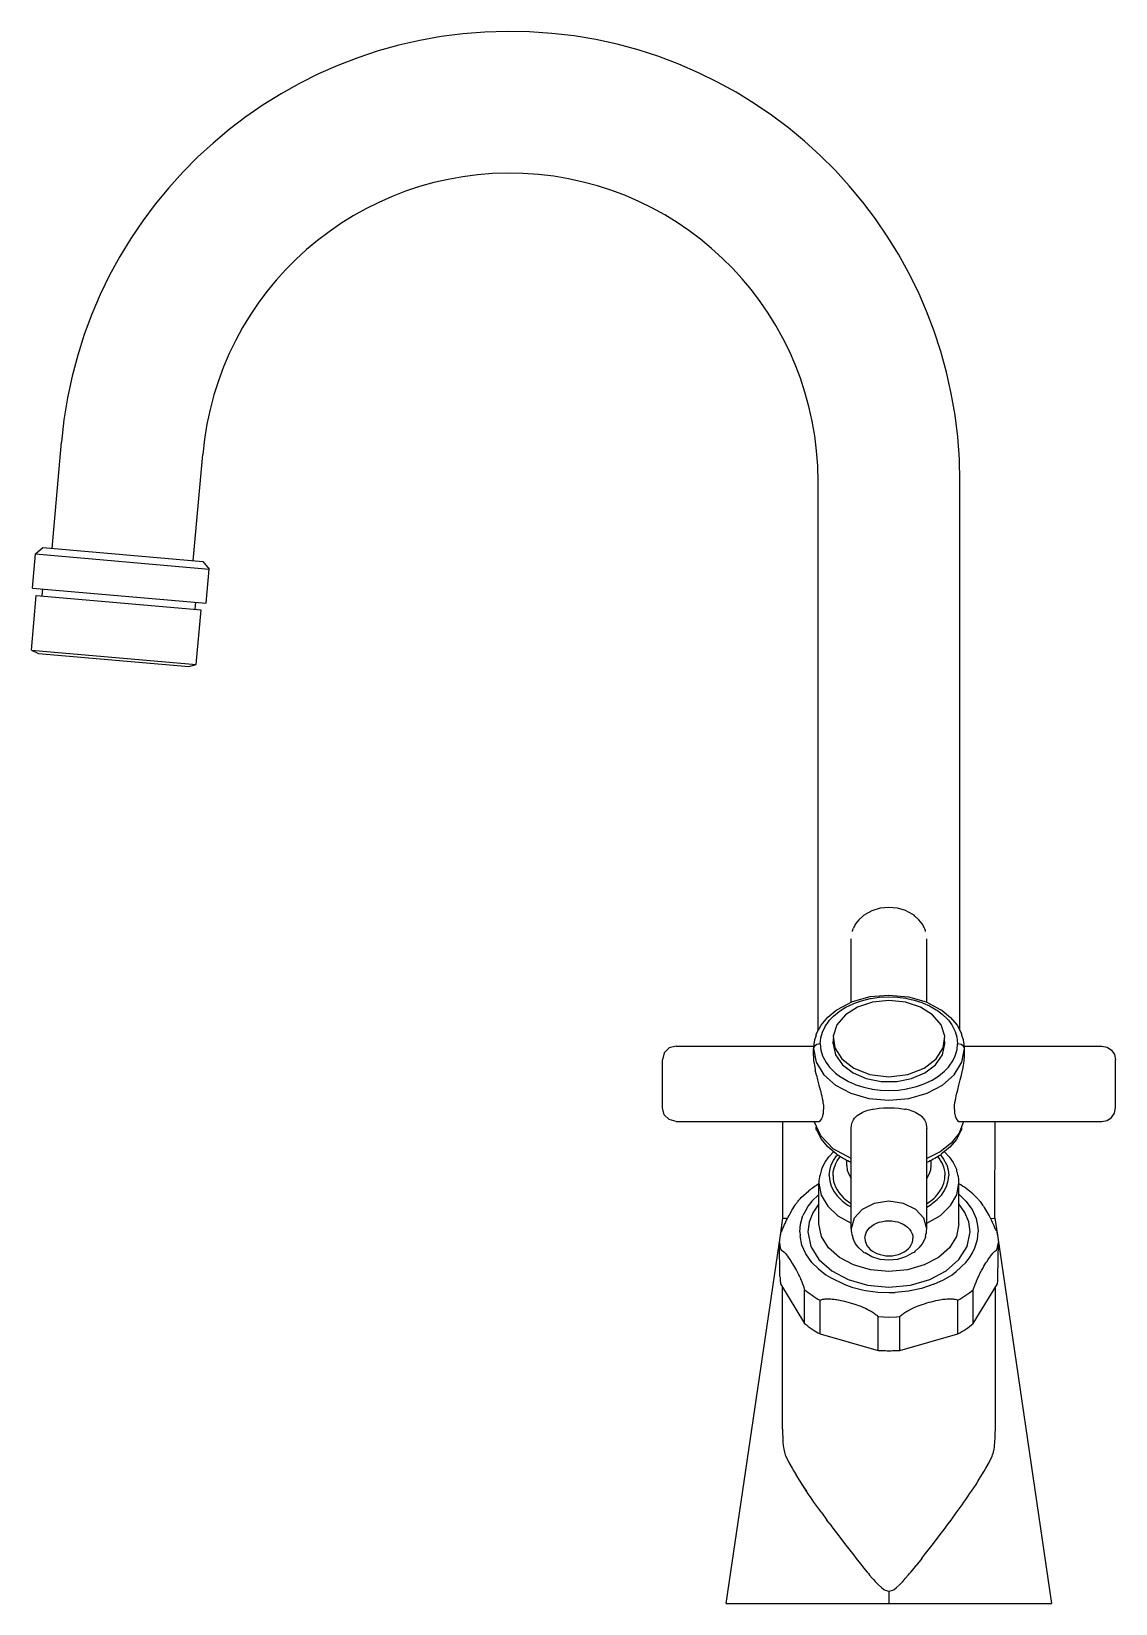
# Model space of a CAD drawing. Extents: x 128.124 to 128.28, y -0.04 to 0.187.
import ezdxf

# ---------------------------------------------------------------- set-up
doc = ezdxf.new("R2010")
doc.units = 0
doc.header["$LTSCALE"] = 0.055552
doc.header["$MEASUREMENT"] = 0
doc.linetypes.add('CONTINU', pattern=[0])
doc.layers.get('0').update_dxf_attribs({"linetype": 'CONTINUOUS'})

msp = doc.modelspace()

# ---------------------------------------------------------------- linework, layer by layer
at = {"linetype": 'CONTINU'}
for points in [[(128.25783, 0.1224, 0.957547), (128.12802, 0.1281)], [(128.23734, 0.12243, 0.957295), (128.14843, 0.12631)], [(128.24383, 0.05958, -0.203821), (128.24414, 0.0598)], [(128.25133, 0.05958, 0.203841), (128.25103, 0.0598)], [(128.24231, 0.05735, -0.148556), (128.24246, 0.05784)], [(128.25285, 0.05735, 0.148543), (128.25271, 0.05784)], [(128.23992, 0.04593, -0.186391), (128.24007, 0.04606)], [(128.25525, 0.04593, 0.186293), (128.25509, 0.04606)], [(128.23704, 0.04235, -0.137983), (128.23712, 0.04262)], [(128.25812, 0.04235, 0.137981), (128.25805, 0.04262)], [(128.23719, 0.02854, -0.139219), (128.23704, 0.02907)], [(128.25798, 0.02854, 0.139204), (128.25812, 0.02907)], [(128.24028, 0.02499, -0.190077), (128.23997, 0.02525)], [(128.25489, 0.02499, 0.190053), (128.25519, 0.02525)], [(128.23781, 0.02279), (128.23762, 0.0222, 0.063098), (128.23746, 0.02101)], [(128.23792, 0.02319, 0.139217), (128.23781, 0.02279)], [(128.24213, 0.02399, -0.048704), (128.24028, 0.02499)], [(128.25489, 0.02499, -0.049914), (128.25304, 0.02399)], [(128.25725, 0.02319, -0.139221), (128.25736, 0.02279)], [(128.2577, 0.02101), (128.25766, 0.02161, 0.061494), (128.25736, 0.02279)], [(128.23749, 0.0209, 0.031672), (128.236, 0.01988)], [(128.25971, 0.01943, 0.046677), (128.25768, 0.0209)], [(128.24213, 0.01437, 0.088714), (128.24231, 0.01334)], [(128.25285, 0.01334, 0.087895), (128.25304, 0.01438)], [(128.24231, 0.01334, 0.148551), (128.24246, 0.01285)], [(128.25285, 0.01334, -0.14855), (128.25271, 0.01285)], [(128.24383, 0.01111, 0.203827), (128.24414, 0.0109)], [(128.25133, 0.01111, -0.203855), (128.25103, 0.0109)], [(128.23539, 0.00559, 0.047199), (128.23762, 0.00407)], [(128.24109, 0.00638, 0.048815), (128.24417, 0.00549)], [(128.25755, 0.00407, 0.046085), (128.25977, 0.00559)], [(128.23539, 0.00071, 0.047219), (128.23762, -0.0008)], [(128.25755, -0.0008, 0.046105), (128.25977, 0.00071)], [(128.23786, -0.02667, -0.008977), (128.23566, -0.02353)], [(128.25731, -0.02667, 0.008977), (128.2595, -0.02353)]]:
    msp.add_lwpolyline(points, format="xyb", dxfattribs=at)
for points in [[(128.12669, 0.11273), (128.12802, 0.1281)], [(128.14707, 0.11095), (128.14843, 0.12631)], [(128.23734, 0.04304), (128.23734, 0.12243)], [(128.25783, 0.04304), (128.25783, 0.1224)], [(128.12382, 0.10701), (128.12426, 0.11195)], [(128.12426, 0.11195), (128.12533, 0.11285)], [(128.12426, 0.11195), (128.14936, 0.10975)], [(128.12533, 0.11285), (128.14845, 0.11083)], [(128.14845, 0.11083), (128.14936, 0.10975)], [(128.14892, 0.10481), (128.14936, 0.10975)], [(128.12382, 0.10701), (128.14892, 0.10481)], [(128.12522, 0.10588), (128.12531, 0.10688)], [(128.12369, 0.09805), (128.12438, 0.10595)], [(128.12438, 0.10595), (128.14819, 0.10387)], [(128.14735, 0.10394), (128.14744, 0.10494)], [(128.1475, 0.09597), (128.14819, 0.10387)], [(128.12369, 0.09805), (128.1475, 0.09597)], [(128.12369, 0.09805), (128.12469, 0.09756)], [(128.12469, 0.09756), (128.14643, 0.09566)], [(128.14643, 0.09566), (128.1475, 0.09597)], [(128.24383, 0.05958), (128.24323, 0.05905), (128.24277, 0.05847), (128.24246, 0.05784)], [(128.24758, 0.06084), (128.24629, 0.06072), (128.24513, 0.06036), (128.24414, 0.0598)], [(128.25103, 0.0598), (128.24999, 0.06038), (128.24882, 0.06073), (128.24758, 0.06084)], [(128.25271, 0.05784), (128.25238, 0.05849), (128.25192, 0.05907), (128.25133, 0.05958)], [(128.24213, 0.04713), (128.24213, 0.05632)], [(128.25304, 0.04714), (128.25304, 0.05632)], [(128.24007, 0.04606), (128.24233, 0.04723), (128.24488, 0.04795), (128.24758, 0.04818)], [(128.24502, 0.04769), (128.24619, 0.04785)], [(128.24619, 0.04785), (128.24758, 0.04792)], [(128.24758, 0.04818), (128.25039, 0.04792), (128.25294, 0.04719), (128.25509, 0.04606)], [(128.24758, 0.04792), (128.24881, 0.04787)], [(128.24881, 0.04787), (128.25003, 0.04771)], [(128.23712, 0.04262), (128.23778, 0.04385), (128.23873, 0.04496), (128.23992, 0.04593)], [(128.23957, 0.04514), (128.24039, 0.04581)], [(128.24039, 0.04581), (128.24057, 0.04594)], [(128.24057, 0.04594), (128.24134, 0.04641)], [(128.24134, 0.04641), (128.24241, 0.04692)], [(128.24241, 0.04692), (128.24262, 0.04701)], [(128.24262, 0.04701), (128.24359, 0.04734)], [(128.24359, 0.04734), (128.24486, 0.04766)], [(128.24486, 0.04766), (128.24502, 0.04769)], [(128.25003, 0.04771), (128.25015, 0.04769)], [(128.25015, 0.04769), (128.25121, 0.04745)], [(128.25121, 0.04745), (128.25235, 0.04708)], [(128.25235, 0.04708), (128.25254, 0.04701)], [(128.25254, 0.04701), (128.25343, 0.04662)], [(128.25343, 0.04662), (128.25441, 0.04606)], [(128.25441, 0.04606), (128.2546, 0.04594)], [(128.2546, 0.04594), (128.25529, 0.04541)], [(128.25525, 0.04593), (128.25648, 0.04492), (128.25742, 0.04381), (128.25805, 0.04262)], [(128.23797, 0.04282), (128.23835, 0.04363)], [(128.23835, 0.04363), (128.23889, 0.04441)], [(128.23889, 0.04441), (128.23899, 0.04453)], [(128.23899, 0.04453), (128.23957, 0.04514)], [(128.25529, 0.04541), (128.25605, 0.04468)], [(128.25605, 0.04468), (128.25617, 0.04453)], [(128.25617, 0.04453), (128.25666, 0.04388)], [(128.25666, 0.04388), (128.25712, 0.04301)], [(128.23704, 0.04235), (128.23683, 0.04171), (128.23671, 0.04107), (128.23667, 0.04043)], [(128.23766, 0.04115), (128.23716, 0.04105), (128.23681, 0.04079), (128.23667, 0.04043)], [(128.23766, 0.04115), (128.23774, 0.04199)], [(128.23766, 0.04115), (128.23776, 0.04021)], [(128.23774, 0.04199), (128.23797, 0.04282)], [(128.23951, 0.04115), (128.23957, 0.04189)], [(128.23951, 0.04115), (128.23987, 0.03953), (128.24087, 0.03809), (128.2424, 0.03693), (128.24431, 0.03612), (128.24647, 0.0357), (128.2487, 0.0357), (128.25085, 0.03612), (128.25277, 0.03693), (128.2543, 0.03809), (128.2553, 0.03953), (128.25565, 0.04115)], [(128.25565, 0.04115), (128.25559, 0.04189)], [(128.25712, 0.04301), (128.25716, 0.0429)], [(128.25716, 0.0429), (128.25741, 0.0421)], [(128.25741, 0.0421), (128.2575, 0.04115)], [(128.25743, 0.04031), (128.2575, 0.04115)], [(128.25849, 0.04043), (128.25836, 0.04079), (128.258, 0.04105), (128.2575, 0.04115)], [(128.25849, 0.04043), (128.25845, 0.04108), (128.25833, 0.04173), (128.25812, 0.04235)], [(128.21683, 0.0408), (128.21583, 0.04053), (128.21512, 0.03982), (128.21485, 0.03882)], [(128.21485, 0.03188), (128.21485, 0.03882)], [(128.21683, 0.0408), (128.23669, 0.0408)], [(128.23667, 0.04043), (128.23706, 0.03846), (128.23816, 0.03667), (128.23987, 0.03516), (128.24208, 0.034), (128.24469, 0.03325), (128.24758, 0.03298)], [(128.23667, 0.03934), (128.23667, 0.04043)], [(128.23667, 0.03934), (128.2367, 0.03871)], [(128.2367, 0.03871), (128.23676, 0.03824)], [(128.23776, 0.04021), (128.238, 0.0394)], [(128.238, 0.0394), (128.23804, 0.03929)], [(128.23804, 0.03929), (128.2385, 0.03843)], [(128.24758, 0.03298), (128.25047, 0.03325), (128.25308, 0.034), (128.2553, 0.03516), (128.25701, 0.03667), (128.25811, 0.03846), (128.25849, 0.04043)], [(128.25628, 0.0379), (128.25681, 0.03868)], [(128.25681, 0.03868), (128.25716, 0.0394)], [(128.25716, 0.0394), (128.25743, 0.04031)], [(128.2584, 0.03824), (128.25846, 0.03871)], [(128.25846, 0.03871), (128.25849, 0.03934)], [(128.25847, 0.0408), (128.27833, 0.0408)], [(128.25849, 0.03934), (128.25849, 0.04043)], [(128.27833, 0.0408), (128.27911, 0.04064), (128.27974, 0.04021), (128.28017, 0.03958)], [(128.28017, 0.03958), (128.28032, 0.03882)], [(128.28032, 0.03188), (128.28032, 0.03882)], [(128.23676, 0.03824), (128.2368, 0.03803)], [(128.2368, 0.03803), (128.23691, 0.03743)], [(128.23691, 0.03743), (128.23693, 0.03732)], [(128.2371, 0.0366), (128.23693, 0.03732)], [(128.2371, 0.0366), (128.23727, 0.03593)], [(128.2385, 0.03843), (128.23899, 0.03777)], [(128.23899, 0.03777), (128.23912, 0.03762)], [(128.23912, 0.03762), (128.23987, 0.03689)], [(128.23987, 0.03689), (128.24057, 0.03637)], [(128.24057, 0.03637), (128.24075, 0.03624)], [(128.25383, 0.03589), (128.2546, 0.03637)], [(128.2546, 0.03637), (128.25478, 0.03649)], [(128.25478, 0.03649), (128.2556, 0.03717)], [(128.2556, 0.03717), (128.25617, 0.03777)], [(128.25617, 0.03777), (128.25628, 0.0379)], [(128.25789, 0.03593), (128.25806, 0.0366)], [(128.25806, 0.0366), (128.25823, 0.03732)], [(128.25823, 0.03732), (128.25826, 0.03743)], [(128.25826, 0.03743), (128.25837, 0.03803)], [(128.25837, 0.03803), (128.2584, 0.03824)], [(128.23727, 0.03593), (128.23747, 0.03517)], [(128.23747, 0.03517), (128.23765, 0.03449)], [(128.23765, 0.03449), (128.23768, 0.03438)], [(128.23768, 0.03438), (128.23775, 0.03412)], [(128.23775, 0.03412), (128.23781, 0.03384)], [(128.24075, 0.03624), (128.24174, 0.03568)], [(128.24174, 0.03568), (128.24262, 0.03529)], [(128.24262, 0.03529), (128.24281, 0.03522)], [(128.24281, 0.03522), (128.24395, 0.03486)], [(128.24395, 0.03486), (128.24502, 0.03462)], [(128.24502, 0.03462), (128.24514, 0.03459)], [(128.24514, 0.03459), (128.24636, 0.03444)], [(128.24636, 0.03444), (128.24758, 0.03439)], [(128.24758, 0.03439), (128.24897, 0.03445)], [(128.24897, 0.03445), (128.25015, 0.03462)], [(128.25015, 0.03462), (128.25031, 0.03465)], [(128.25031, 0.03465), (128.25158, 0.03496)], [(128.25158, 0.03496), (128.25254, 0.03529)], [(128.25254, 0.03529), (128.25275, 0.03538)], [(128.25275, 0.03538), (128.25383, 0.03589)], [(128.25735, 0.03384), (128.25742, 0.03412)], [(128.25742, 0.03412), (128.25751, 0.03449)], [(128.25751, 0.03449), (128.25769, 0.03515)], [(128.25769, 0.03515), (128.25789, 0.03593)], [(128.21683, 0.02989), (128.21583, 0.03017), (128.21512, 0.03088), (128.21485, 0.03188)], [(128.23781, 0.03384), (128.23786, 0.03362)], [(128.23786, 0.03362), (128.23795, 0.03323)], [(128.23795, 0.03323), (128.23801, 0.0329)], [(128.23801, 0.0329), (128.23803, 0.03279)], [(128.23803, 0.03279), (128.23805, 0.03265)], [(128.23805, 0.03265), (128.2381, 0.03223)], [(128.2381, 0.03223), (128.23811, 0.03212)], [(128.23811, 0.03212), (128.23813, 0.03163)], [(128.24593, 0.03179), (128.24617, 0.03182)], [(128.24617, 0.03182), (128.2468, 0.03187)], [(128.2468, 0.03187), (128.24758, 0.0319)], [(128.24758, 0.0319), (128.24836, 0.03187)], [(128.24836, 0.03187), (128.249, 0.03182)], [(128.249, 0.03182), (128.24923, 0.03179)], [(128.25703, 0.03163), (128.25705, 0.03212)], [(128.25705, 0.03212), (128.25706, 0.03223)], [(128.25706, 0.03223), (128.25712, 0.03265)], [(128.25712, 0.03265), (128.25714, 0.03279)], [(128.25714, 0.03279), (128.25716, 0.0329)], [(128.25716, 0.0329), (128.25722, 0.03323)], [(128.25722, 0.03323), (128.2573, 0.03362)], [(128.2573, 0.03362), (128.25735, 0.03384)], [(128.28017, 0.03112), (128.28032, 0.03188)], [(128.21683, 0.02989), (128.23738, 0.02989)], [(128.23224, 0.01591), (128.23224, 0.02989)], [(128.24213, 0.02455), (128.23953, 0.02597), (128.23772, 0.02781), (128.23679, 0.02989)], [(128.23738, 0.02989), (128.23748, 0.02992)], [(128.23748, 0.02992), (128.23768, 0.03006)], [(128.23768, 0.03006), (128.23786, 0.0303)], [(128.23786, 0.0303), (128.23795, 0.03048)], [(128.23795, 0.03048), (128.23801, 0.03065)], [(128.23801, 0.03065), (128.23805, 0.0308)], [(128.23805, 0.0308), (128.2381, 0.0311)], [(128.2381, 0.0311), (128.23813, 0.03163)], [(128.24216, 0.02935), (128.24228, 0.02977)], [(128.24228, 0.02977), (128.24231, 0.02986)], [(128.24231, 0.02986), (128.24246, 0.03015)], [(128.24246, 0.03015), (128.24262, 0.03038)], [(128.24262, 0.03038), (128.24272, 0.0305)], [(128.24272, 0.0305), (128.24286, 0.03064)], [(128.24286, 0.03064), (128.24299, 0.03075)], [(128.24299, 0.03075), (128.24346, 0.03107)], [(128.24346, 0.03107), (128.24372, 0.03121)], [(128.24372, 0.03121), (128.24401, 0.03133)], [(128.24401, 0.03133), (128.24455, 0.03152)], [(128.24455, 0.03152), (128.24521, 0.03168)], [(128.24521, 0.03168), (128.24531, 0.0317)], [(128.24531, 0.0317), (128.24593, 0.03179)], [(128.24923, 0.03179), (128.24985, 0.0317)], [(128.24985, 0.0317), (128.24996, 0.03168)], [(128.25062, 0.03152), (128.24996, 0.03168)], [(128.25062, 0.03152), (128.25116, 0.03133)], [(128.25116, 0.03133), (128.25144, 0.03121)], [(128.25144, 0.03121), (128.25169, 0.03108)], [(128.25169, 0.03108), (128.25217, 0.03075)], [(128.25217, 0.03075), (128.25231, 0.03064)], [(128.25231, 0.03064), (128.25244, 0.0305)], [(128.25244, 0.0305), (128.25254, 0.03038)], [(128.25254, 0.03038), (128.25271, 0.03015)], [(128.25271, 0.03015), (128.25285, 0.02986)], [(128.25285, 0.02986), (128.25289, 0.02977)], [(128.25289, 0.02977), (128.25298, 0.02945)], [(128.25837, 0.02989), (128.25772, 0.02824), (128.25656, 0.02676), (128.25498, 0.02552), (128.25304, 0.02455)], [(128.25703, 0.03163), (128.25706, 0.0311)], [(128.25706, 0.0311), (128.25714, 0.03072)], [(128.25714, 0.03072), (128.25722, 0.03048)], [(128.25722, 0.03048), (128.25735, 0.03022)], [(128.25735, 0.03022), (128.25748, 0.03006)], [(128.25748, 0.03006), (128.25769, 0.02992)], [(128.25769, 0.02992), (128.25779, 0.02989)], [(128.25779, 0.02989), (128.27833, 0.02989)], [(128.26289, 0.01591), (128.26292, 0.02989)], [(128.27833, 0.02989), (128.27911, 0.03005), (128.27974, 0.03048), (128.28017, 0.03112)], [(128.23997, 0.02525), (128.23875, 0.02625), (128.23782, 0.02736), (128.23719, 0.02854)], [(128.24213, 0.0289), (128.24216, 0.02935)], [(128.24213, 0.01437), (128.24213, 0.0289)], [(128.25298, 0.02945), (128.25304, 0.0289)], [(128.25304, 0.01438), (128.25304, 0.0289)], [(128.25798, 0.02854), (128.25732, 0.02731), (128.25638, 0.02621), (128.25519, 0.02525)], [(128.23792, 0.02319), (128.23834, 0.02403), (128.2389, 0.02481), (128.23961, 0.02555)], [(128.24002, 0.02492), (128.24013, 0.02506)], [(128.25504, 0.02507), (128.25548, 0.02446)], [(128.25556, 0.02555), (128.25629, 0.02478), (128.25685, 0.024), (128.25725, 0.02319)], [(128.23895, 0.02209), (128.23902, 0.02282)], [(128.23902, 0.02282), (128.23925, 0.02362)], [(128.23925, 0.02362), (128.23955, 0.02425)], [(128.23954, 0.02264), (128.23966, 0.02318)], [(128.23955, 0.02425), (128.24002, 0.02492)], [(128.23966, 0.02318), (128.23985, 0.0237)], [(128.23985, 0.0237), (128.23991, 0.02383)], [(128.23991, 0.02383), (128.24012, 0.02421)], [(128.24012, 0.02421), (128.24045, 0.02469)], [(128.24045, 0.02469), (128.24055, 0.02481)], [(128.24148, 0.02354), (128.24148, 0.02428)], [(128.24148, 0.02354), (128.24156, 0.02289), (128.24178, 0.02227), (128.24213, 0.02168)], [(128.25304, 0.02168), (128.2534, 0.02229), (128.25361, 0.02291), (128.25368, 0.02354)], [(128.25368, 0.02354), (128.25368, 0.02428)], [(128.25462, 0.02481), (128.25484, 0.02453)], [(128.25484, 0.02453), (128.25509, 0.02414)], [(128.25509, 0.02414), (128.25525, 0.02383)], [(128.25525, 0.02383), (128.25546, 0.02334)], [(128.25546, 0.02334), (128.25557, 0.02293)], [(128.25548, 0.02446), (128.25588, 0.02371)], [(128.25557, 0.02293), (128.25564, 0.02251)], [(128.25588, 0.02371), (128.25592, 0.02362)], [(128.25592, 0.02362), (128.25613, 0.02292)], [(128.25613, 0.02292), (128.25621, 0.02209)], [(128.23746, 0.02101), (128.2378, 0.01925), (128.23874, 0.01765), (128.24021, 0.01628), (128.24213, 0.01519)], [(128.23746, 0.01513), (128.23746, 0.02101)], [(128.23895, 0.02209), (128.23904, 0.02127)], [(128.23904, 0.02127), (128.23925, 0.02057)], [(128.23925, 0.02057), (128.23928, 0.02048)], [(128.23928, 0.02048), (128.23968, 0.01972)], [(128.2395, 0.02209), (128.23954, 0.02264)], [(128.2395, 0.02209), (128.23952, 0.02167)], [(128.23952, 0.02167), (128.23959, 0.02125)], [(128.23959, 0.02125), (128.23971, 0.02084)], [(128.23971, 0.02084), (128.23987, 0.02044)], [(128.25304, 0.01519), (128.25503, 0.01633), (128.25649, 0.01774), (128.2574, 0.01932), (128.2577, 0.02101)], [(128.25525, 0.02035), (128.25532, 0.02049)], [(128.25532, 0.02049), (128.25551, 0.02101)], [(128.25551, 0.02101), (128.25563, 0.02155)], [(128.25561, 0.01994), (128.25595, 0.02064)], [(128.25563, 0.02155), (128.25567, 0.02209)], [(128.25564, 0.02251), (128.25567, 0.02209)], [(128.25595, 0.02064), (128.25615, 0.02137)], [(128.25615, 0.02137), (128.25621, 0.02209)], [(128.2577, 0.01513), (128.2577, 0.02101)], [(128.23419, 0.01804), (128.23431, 0.0182)], [(128.23431, 0.0182), (128.23439, 0.0183)], [(128.23439, 0.0183), (128.23445, 0.01839)], [(128.23445, 0.01839), (128.23455, 0.01851)], [(128.23455, 0.01851), (128.23466, 0.01865)], [(128.23466, 0.01865), (128.23473, 0.01874)], [(128.23473, 0.01874), (128.23489, 0.01891)], [(128.23489, 0.01891), (128.236, 0.01988)], [(128.23646, 0.0184), (128.23593, 0.01772), (128.2355, 0.01701), (128.23516, 0.0163)], [(128.23646, 0.0184), (128.23746, 0.01936)], [(128.23968, 0.01972), (128.24011, 0.01915)], [(128.23987, 0.02044), (128.24008, 0.02004)], [(128.24008, 0.02004), (128.24033, 0.01966)], [(128.24011, 0.01915), (128.24022, 0.01902)], [(128.24022, 0.01902), (128.24088, 0.01839)], [(128.24033, 0.01966), (128.24062, 0.01929)], [(128.24062, 0.01929), (128.24095, 0.01894)], [(128.24088, 0.01839), (128.24148, 0.01793)], [(128.24095, 0.01894), (128.24106, 0.01884)], [(128.24106, 0.01884), (128.24133, 0.0186)], [(128.24133, 0.0186), (128.24186, 0.0182)], [(128.24186, 0.0182), (128.24213, 0.01803)], [(128.24758, 0.01837), (128.24546, 0.01805), (128.24372, 0.0172), (128.24256, 0.01592), (128.24213, 0.01437)], [(128.25304, 0.01438), (128.25261, 0.01592), (128.25144, 0.0172), (128.2497, 0.01805), (128.24758, 0.01837)], [(128.25304, 0.01803), (128.2533, 0.01819)], [(128.2533, 0.01819), (128.25383, 0.0186)], [(128.25383, 0.0186), (128.25411, 0.01884)], [(128.25384, 0.01804), (128.25456, 0.01863)], [(128.25411, 0.01884), (128.2543, 0.01903)], [(128.2543, 0.01903), (128.25471, 0.01949)], [(128.25456, 0.01863), (128.25506, 0.01915)], [(128.25471, 0.01949), (128.25505, 0.01998)], [(128.25505, 0.01998), (128.25525, 0.02035)], [(128.25506, 0.01915), (128.25515, 0.01926)], [(128.25515, 0.01926), (128.25561, 0.01994)], [(128.2577, 0.0194), (128.25871, 0.0184)], [(128.25871, 0.0184), (128.25958, 0.01717), (128.26016, 0.01589), (128.26044, 0.01458)], [(128.25971, 0.01943), (128.26029, 0.01889)], [(128.26029, 0.01889), (128.26043, 0.01874)], [(128.26043, 0.01874), (128.26052, 0.01864)], [(128.26052, 0.01864), (128.26059, 0.01854)], [(128.26059, 0.01854), (128.26068, 0.01844)], [(128.26068, 0.01844), (128.26077, 0.01832)], [(128.26077, 0.01832), (128.26086, 0.01819)], [(128.26086, 0.01819), (128.26097, 0.01804)], [(128.23287, 0.01579), (128.23301, 0.01606)], [(128.23301, 0.01606), (128.23315, 0.01632)], [(128.23315, 0.01632), (128.23325, 0.0165)], [(128.23325, 0.0165), (128.23346, 0.01687)], [(128.23346, 0.01687), (128.23357, 0.01707)], [(128.23357, 0.01707), (128.23371, 0.0173)], [(128.23371, 0.0173), (128.23386, 0.01753)], [(128.23386, 0.01753), (128.234, 0.01774)], [(128.234, 0.01774), (128.23414, 0.01795)], [(128.23414, 0.01795), (128.23419, 0.01804)], [(128.2348, 0.01508), (128.23516, 0.0163)], [(128.23746, 0.01798), (128.23658, 0.01669), (128.23605, 0.01534), (128.23588, 0.01397)], [(128.24148, 0.01793), (128.24164, 0.01782)], [(128.24164, 0.01782), (128.24213, 0.01755)], [(128.25304, 0.01753), (128.25369, 0.01793)], [(128.25369, 0.01793), (128.25384, 0.01804)], [(128.25929, 0.01397), (128.2591, 0.01539), (128.25856, 0.01674), (128.2577, 0.01798)], [(128.26097, 0.01804), (128.26111, 0.01783)], [(128.26111, 0.01783), (128.26122, 0.01767)], [(128.26122, 0.01767), (128.26136, 0.01745)], [(128.26136, 0.01745), (128.2615, 0.01722)], [(128.2615, 0.01722), (128.26164, 0.01698)], [(128.26164, 0.01698), (128.26178, 0.01674)], [(128.26178, 0.01674), (128.26192, 0.01649)], [(128.26192, 0.01649), (128.26204, 0.01628)], [(128.26204, 0.01628), (128.26216, 0.01606)], [(128.26216, 0.01606), (128.26225, 0.01589)], [(128.23191, 0.01346), (128.23224, 0.01591)], [(128.23191, 0.01346), (128.23195, 0.01373)], [(128.23195, 0.01373), (128.23197, 0.01385)], [(128.23197, 0.01385), (128.23211, 0.01406)], [(128.23211, 0.01406), (128.23216, 0.0142)], [(128.23216, 0.0142), (128.23221, 0.01434)], [(128.23221, 0.01434), (128.23227, 0.01449)], [(128.23224, 0.01591), (128.23293, 0.01591)], [(128.23227, 0.01449), (128.23233, 0.01462)], [(128.23233, 0.01462), (128.23238, 0.01476)], [(128.23238, 0.01476), (128.23244, 0.01489)], [(128.23244, 0.01489), (128.2325, 0.01502)], [(128.2325, 0.01502), (128.23257, 0.01517)], [(128.23257, 0.01517), (128.23267, 0.01539)], [(128.23267, 0.01539), (128.23279, 0.01563)], [(128.23279, 0.01563), (128.23287, 0.01579)], [(128.2347, 0.01397), (128.2348, 0.01508)], [(128.2347, 0.01397), (128.23473, 0.01336)], [(128.23588, 0.01397), (128.2363, 0.01185), (128.23747, 0.00994), (128.23931, 0.00832), (128.24168, 0.00707), (128.24448, 0.00627), (128.24758, 0.00598)], [(128.24758, 0.00823), (128.2449, 0.00847), (128.24248, 0.00917), (128.24043, 0.01025), (128.23884, 0.01165), (128.23783, 0.0133), (128.23746, 0.01513)], [(128.24414, 0.01334), (128.24423, 0.01368)], [(128.24423, 0.01368), (128.24435, 0.01395)], [(128.24435, 0.01395), (128.24454, 0.01424)], [(128.24454, 0.01424), (128.24478, 0.01452)], [(128.24478, 0.01452), (128.24506, 0.01477)], [(128.24506, 0.01477), (128.2454, 0.015)], [(128.2454, 0.015), (128.24577, 0.01519)], [(128.24577, 0.01519), (128.24618, 0.01535)], [(128.24618, 0.01535), (128.24668, 0.01547)], [(128.24668, 0.01547), (128.2471, 0.01554)], [(128.2471, 0.01554), (128.24758, 0.01556)], [(128.24758, 0.01556), (128.24801, 0.01554)], [(128.2577, 0.01513), (128.25734, 0.0133), (128.25632, 0.01165), (128.25474, 0.01025), (128.25268, 0.00917), (128.25026, 0.00847), (128.24758, 0.00823)], [(128.24758, 0.00598), (128.25068, 0.00627), (128.25348, 0.00707), (128.25586, 0.00832), (128.25769, 0.00994), (128.25887, 0.01185), (128.25929, 0.01397)], [(128.24801, 0.01554), (128.24848, 0.01547)], [(128.24848, 0.01547), (128.24885, 0.01538)], [(128.24885, 0.01538), (128.24932, 0.01522)], [(128.24932, 0.01522), (128.24963, 0.01507)], [(128.24963, 0.01507), (128.25004, 0.01482)], [(128.25004, 0.01482), (128.25028, 0.01462)], [(128.25028, 0.01462), (128.25055, 0.01435)], [(128.25055, 0.01435), (128.25076, 0.01404)], [(128.25076, 0.01404), (128.25094, 0.01368)], [(128.25094, 0.01368), (128.25102, 0.01338)], [(128.26036, 0.01286), (128.26047, 0.01397)], [(128.26044, 0.01458), (128.26047, 0.01397)], [(128.26225, 0.01589), (128.26289, 0.01591)], [(128.26225, 0.01589), (128.26239, 0.0156)], [(128.26239, 0.0156), (128.26251, 0.01536)], [(128.26251, 0.01536), (128.26259, 0.01518)], [(128.26259, 0.01518), (128.26268, 0.01499)], [(128.26268, 0.01499), (128.26274, 0.01486)], [(128.26274, 0.01486), (128.26279, 0.01473)], [(128.26279, 0.01473), (128.26285, 0.01459)], [(128.26285, 0.01459), (128.2629, 0.01446)], [(128.26289, 0.01591), (128.26325, 0.01346)], [(128.2629, 0.01446), (128.26296, 0.01433)], [(128.26296, 0.01433), (128.26301, 0.01419)], [(128.26301, 0.01419), (128.26316, 0.01406)], [(128.26316, 0.01406), (128.26318, 0.01391)], [(128.26318, 0.01391), (128.26321, 0.01376)], [(128.26321, 0.01376), (128.26323, 0.01361)], [(128.22408, -0.03977), (128.23191, 0.01346)], [(128.23176, 0.01242), (128.23191, 0.01346)], [(128.23176, 0.01242), (128.23187, 0.01163)], [(128.23183, 0.00751), (128.23176, 0.01242)], [(128.23187, 0.01163), (128.232, 0.01131)], [(128.23191, 0.01346), (128.23195, 0.01359)], [(128.23646, 0.00954), (128.23558, 0.01077), (128.23501, 0.01205), (128.23473, 0.01336)], [(128.24383, 0.01111), (128.24323, 0.01164), (128.24277, 0.01223), (128.24246, 0.01285)], [(128.24411, 0.01302), (128.24414, 0.01334)], [(128.24411, 0.01302), (128.24415, 0.01267)], [(128.24415, 0.01267), (128.24423, 0.01236)], [(128.24423, 0.01236), (128.2444, 0.012)], [(128.2444, 0.012), (128.24462, 0.0117)], [(128.24462, 0.0117), (128.24488, 0.01142)], [(128.24488, 0.01142), (128.24519, 0.01118)], [(128.25004, 0.01123), (128.25039, 0.01153)], [(128.25039, 0.01153), (128.25059, 0.01175)], [(128.25059, 0.01175), (128.25081, 0.01209)], [(128.25081, 0.01209), (128.25094, 0.01236)], [(128.25094, 0.01236), (128.25103, 0.01271)], [(128.25102, 0.01338), (128.25105, 0.01302)], [(128.25103, 0.01271), (128.25105, 0.01302)], [(128.25271, 0.01285), (128.25238, 0.01221), (128.25192, 0.01162), (128.25133, 0.01111)], [(128.25871, 0.00954), (128.25924, 0.01022), (128.25967, 0.01092), (128.26001, 0.01164)], [(128.26001, 0.01164), (128.26036, 0.01286)], [(128.26317, 0.01132), (128.2634, 0.01239)], [(128.26323, 0.01361), (128.26325, 0.01346)], [(128.26325, 0.01346), (128.26329, 0.01316)], [(128.26329, 0.01316), (128.27108, -0.03977)], [(128.26329, 0.01316), (128.2634, 0.01239)], [(128.26333, 0.00751), (128.2634, 0.01239)], [(128.232, 0.01131), (128.2321, 0.01128)], [(128.2321, 0.01128), (128.23221, 0.01121)], [(128.23221, 0.01121), (128.23237, 0.01107)], [(128.23237, 0.01107), (128.23248, 0.01096)], [(128.23248, 0.01096), (128.23257, 0.01087)], [(128.23257, 0.01087), (128.23266, 0.01076)], [(128.23266, 0.01076), (128.23277, 0.01062)], [(128.23277, 0.01062), (128.23292, 0.01043)], [(128.23292, 0.01043), (128.23301, 0.01031)], [(128.23301, 0.01031), (128.23312, 0.01015)], [(128.23312, 0.01015), (128.23324, 0.00997)], [(128.23324, 0.00997), (128.23338, 0.00976)], [(128.23338, 0.00976), (128.23352, 0.00954)], [(128.23352, 0.00954), (128.23366, 0.00931)], [(128.23366, 0.00931), (128.23381, 0.00907)], [(128.23646, 0.00954), (128.23739, 0.00859)], [(128.24758, 0.00985), (128.24629, 0.00998), (128.24513, 0.01034), (128.24414, 0.0109)], [(128.24519, 0.01118), (128.24554, 0.01097)], [(128.24554, 0.01097), (128.24585, 0.01082)], [(128.24585, 0.01082), (128.24631, 0.01066)], [(128.24631, 0.01066), (128.24673, 0.01056)], [(128.24673, 0.01056), (128.24715, 0.0105)], [(128.24715, 0.0105), (128.24758, 0.01048)], [(128.25103, 0.0109), (128.24999, 0.01032), (128.24882, 0.00997), (128.24758, 0.00985)], [(128.24758, 0.01048), (128.24807, 0.01051)], [(128.24807, 0.01051), (128.24848, 0.01057)], [(128.24848, 0.01057), (128.24898, 0.0107)], [(128.24898, 0.0107), (128.24932, 0.01082)], [(128.24932, 0.01082), (128.24977, 0.01105)], [(128.24977, 0.01105), (128.25004, 0.01123)], [(128.25731, 0.0082), (128.25871, 0.00954)], [(128.26131, 0.00899), (128.26145, 0.00923)], [(128.26145, 0.00923), (128.26159, 0.00946)], [(128.26159, 0.00946), (128.26171, 0.00964)], [(128.26171, 0.00964), (128.26192, 0.00996)], [(128.26192, 0.00996), (128.26202, 0.01011)], [(128.26202, 0.01011), (128.26216, 0.01031)], [(128.26216, 0.01031), (128.2623, 0.0105)], [(128.2623, 0.0105), (128.26238, 0.01061)], [(128.26238, 0.01061), (128.26249, 0.01075)], [(128.26249, 0.01075), (128.2626, 0.01087)], [(128.2626, 0.01087), (128.26267, 0.01095)], [(128.26267, 0.01095), (128.26278, 0.01106)], [(128.26278, 0.01106), (128.26289, 0.01116)], [(128.26289, 0.01116), (128.26301, 0.01125)], [(128.26301, 0.01125), (128.26317, 0.01132)], [(128.23183, 0.00751), (128.23184, 0.00733)], [(128.23184, 0.00733), (128.23184, 0.00715)], [(128.23184, 0.00715), (128.23185, 0.00697)], [(128.23185, 0.00697), (128.23187, 0.0068)], [(128.23381, 0.00907), (128.23395, 0.00883)], [(128.23395, 0.00883), (128.23406, 0.00863)], [(128.23406, 0.00863), (128.2342, 0.00838)], [(128.2342, 0.00838), (128.2343, 0.00818)], [(128.2343, 0.00818), (128.2344, 0.00799)], [(128.2344, 0.00799), (128.23449, 0.00781)], [(128.23449, 0.00781), (128.23457, 0.00765)], [(128.23457, 0.00765), (128.23465, 0.00749)], [(128.23465, 0.00749), (128.23474, 0.0073)], [(128.23474, 0.0073), (128.23482, 0.00711)], [(128.23482, 0.00711), (128.23488, 0.00698)], [(128.23488, 0.00698), (128.23494, 0.00685)], [(128.23494, 0.00685), (128.23499, 0.00672)], [(128.23739, 0.00859), (128.23847, 0.00775)], [(128.23847, 0.00775), (128.23913, 0.00734)], [(128.23913, 0.00734), (128.24109, 0.00638)], [(128.25408, 0.00638), (128.25547, 0.00702)], [(128.25547, 0.00702), (128.25669, 0.00775)], [(128.25669, 0.00775), (128.25731, 0.0082)], [(128.26016, 0.00669), (128.26022, 0.00683)], [(128.26022, 0.00683), (128.26027, 0.00695)], [(128.26027, 0.00695), (128.26033, 0.00708)], [(128.26033, 0.00708), (128.26043, 0.00731)], [(128.26043, 0.00731), (128.2605, 0.00746)], [(128.2605, 0.00746), (128.26062, 0.0077)], [(128.26062, 0.0077), (128.26071, 0.00788)], [(128.26071, 0.00788), (128.26078, 0.00802)], [(128.26078, 0.00802), (128.26085, 0.00816)], [(128.26085, 0.00816), (128.26097, 0.00838)], [(128.26097, 0.00838), (128.26103, 0.00849)], [(128.26103, 0.00849), (128.26117, 0.00874)], [(128.26117, 0.00874), (128.26131, 0.00899)], [(128.2633, 0.0068), (128.26331, 0.00697)], [(128.26331, 0.00697), (128.26332, 0.00715)], [(128.26332, 0.00715), (128.26333, 0.00733)], [(128.26333, 0.00733), (128.26333, 0.00751)], [(128.23187, 0.0068), (128.23189, 0.00662)], [(128.23189, 0.00662), (128.23191, 0.00644)], [(128.23191, 0.00644), (128.23539, 0.00071)], [(128.2322, -0.01432), (128.2322, 0.00596)], [(128.23499, 0.00672), (128.23505, 0.00658)], [(128.23505, 0.00658), (128.2351, 0.00644)], [(128.2351, 0.00644), (128.23515, 0.00632)], [(128.23515, 0.00632), (128.23519, 0.00621)], [(128.23519, 0.00621), (128.23523, 0.00611)], [(128.23523, 0.00611), (128.23527, 0.00598)], [(128.23527, 0.00598), (128.2353, 0.00588)], [(128.2353, 0.00588), (128.23533, 0.00578)], [(128.23533, 0.00578), (128.23539, 0.00559)], [(128.23539, 0.00071), (128.23539, 0.00559)], [(128.24417, 0.00549), (128.24596, 0.00525)], [(128.24596, 0.00525), (128.24758, 0.00518)], [(128.24758, 0.00518), (128.24848, 0.0052)], [(128.25408, 0.00638), (128.25227, 0.00578), (128.2504, 0.00539), (128.24848, 0.0052)], [(128.25977, 0.00071), (128.26325, 0.00644)], [(128.25977, 0.00559), (128.25981, 0.00571)], [(128.25977, 0.00071), (128.25977, 0.00559)], [(128.25981, 0.00571), (128.25985, 0.00584)], [(128.25985, 0.00584), (128.25989, 0.00596)], [(128.25989, 0.00596), (128.25993, 0.00609)], [(128.25993, 0.00609), (128.25998, 0.00621)], [(128.25998, 0.00621), (128.26002, 0.00633)], [(128.26002, 0.00633), (128.26006, 0.00644)], [(128.26006, 0.00644), (128.26011, 0.00655)], [(128.26011, 0.00655), (128.26016, 0.00669)], [(128.26296, -0.01432), (128.26296, 0.00596)], [(128.26325, 0.00644), (128.26328, 0.00662)], [(128.26328, 0.00662), (128.2633, 0.0068)], [(128.23762, 0.00407), (128.2378, 0.00415)], [(128.23762, -0.0008), (128.23762, 0.00407)], [(128.2378, 0.00415), (128.23789, 0.00418)], [(128.23789, 0.00418), (128.238, 0.0042)], [(128.238, 0.0042), (128.2381, 0.00422)], [(128.2381, 0.00422), (128.2382, 0.00424)], [(128.2382, 0.00424), (128.23831, 0.00425)], [(128.23831, 0.00425), (128.23842, 0.00426)], [(128.23842, 0.00426), (128.23855, 0.00427)], [(128.23855, 0.00427), (128.23869, 0.00427)], [(128.23869, 0.00427), (128.23882, 0.00427)], [(128.23882, 0.00427), (128.23896, 0.00427)], [(128.23896, 0.00427), (128.2392, 0.00426)], [(128.2392, 0.00426), (128.23938, 0.00424)], [(128.23938, 0.00424), (128.23966, 0.00421)], [(128.23966, 0.00421), (128.23988, 0.00418)], [(128.23988, 0.00418), (128.24004, 0.00416)], [(128.24004, 0.00416), (128.24022, 0.00413)], [(128.24022, 0.00413), (128.2405, 0.00408)], [(128.2405, 0.00408), (128.24064, 0.00405)], [(128.24064, 0.00405), (128.24098, 0.00398)], [(128.24098, 0.00398), (128.24132, 0.00389)], [(128.24132, 0.00389), (128.24166, 0.0038)], [(128.24166, 0.0038), (128.242, 0.00371)], [(128.242, 0.00371), (128.24229, 0.00362)], [(128.24229, 0.00362), (128.24279, 0.00346)], [(128.24279, 0.00346), (128.24303, 0.00337)], [(128.24303, 0.00337), (128.24337, 0.00324)], [(128.24337, 0.00324), (128.24371, 0.00311)], [(128.24371, 0.00311), (128.2439, 0.00303)], [(128.2439, 0.00303), (128.24418, 0.0029)], [(128.24418, 0.0029), (128.24443, 0.00278)], [(128.24443, 0.00278), (128.2446, 0.00269)], [(128.2446, 0.00269), (128.24474, 0.00262)], [(128.24474, 0.00262), (128.24488, 0.00254)], [(128.24488, 0.00254), (128.24501, 0.00247)], [(128.24501, 0.00247), (128.24514, 0.00238)], [(128.24514, 0.00238), (128.24529, 0.00229)], [(128.24529, 0.00229), (128.24542, 0.0022)], [(128.24974, 0.0022), (128.24987, 0.00229)], [(128.24987, 0.00229), (128.25, 0.00237)], [(128.25, 0.00237), (128.25013, 0.00245)], [(128.25013, 0.00245), (128.25027, 0.00253)], [(128.25027, 0.00253), (128.2504, 0.0026)], [(128.2504, 0.0026), (128.25053, 0.00268)], [(128.25053, 0.00268), (128.25074, 0.00278)], [(128.25074, 0.00278), (128.25095, 0.00288)], [(128.25095, 0.00288), (128.25123, 0.00301)], [(128.25123, 0.00301), (128.25158, 0.00316)], [(128.25158, 0.00316), (128.2518, 0.00324)], [(128.2518, 0.00324), (128.25208, 0.00335)], [(128.25208, 0.00335), (128.25236, 0.00345)], [(128.25236, 0.00345), (128.2527, 0.00356)], [(128.2527, 0.00356), (128.25304, 0.00367)], [(128.25304, 0.00367), (128.25338, 0.00377)], [(128.25338, 0.00377), (128.25372, 0.00386)], [(128.25372, 0.00386), (128.25407, 0.00395)], [(128.25407, 0.00395), (128.25433, 0.00401)], [(128.25433, 0.00401), (128.25467, 0.00408)], [(128.25467, 0.00408), (128.25492, 0.00413)], [(128.25492, 0.00413), (128.25516, 0.00416)], [(128.25516, 0.00416), (128.25537, 0.0042)], [(128.25537, 0.0042), (128.25557, 0.00422)], [(128.25557, 0.00422), (128.25576, 0.00424)], [(128.25576, 0.00424), (128.25597, 0.00426)], [(128.25597, 0.00426), (128.25617, 0.00427)], [(128.25617, 0.00427), (128.25631, 0.00427)], [(128.25631, 0.00427), (128.25645, 0.00427)], [(128.25645, 0.00427), (128.25659, 0.00427)], [(128.25659, 0.00427), (128.25672, 0.00426)], [(128.25672, 0.00426), (128.25685, 0.00425)], [(128.25685, 0.00425), (128.25696, 0.00424)], [(128.25696, 0.00424), (128.25715, 0.00421)], [(128.25715, 0.00421), (128.25734, 0.00416)], [(128.25734, 0.00416), (128.25755, 0.00407)], [(128.25755, -0.0008), (128.25755, 0.00407)], [(128.24542, 0.0022), (128.24561, 0.00206)], [(128.24561, 0.00206), (128.24571, 0.00198)], [(128.24571, 0.00198), (128.24582, 0.00189)], [(128.24582, 0.00189), (128.24592, 0.00179)], [(128.24592, 0.00179), (128.24601, 0.0017)], [(128.24601, 0.0017), (128.24758, 0.00164)], [(128.24601, -0.00318), (128.24601, 0.0017)], [(128.24758, 0.00164), (128.24868, 0.00167)], [(128.24868, 0.00167), (128.24916, 0.0017)], [(128.24916, 0.0017), (128.24926, 0.0018)], [(128.24916, -0.00318), (128.24916, 0.0017)], [(128.24926, 0.0018), (128.24937, 0.00191)], [(128.24937, 0.00191), (128.24949, 0.00201)], [(128.24949, 0.00201), (128.24961, 0.00211)], [(128.24961, 0.00211), (128.24974, 0.0022)], [(128.23762, -0.0008), (128.24601, -0.00318)], [(128.24916, -0.00318), (128.25755, -0.0008)], [(128.24601, -0.00318), (128.24627, -0.00319)], [(128.24627, -0.00319), (128.24653, -0.00321)], [(128.24653, -0.00321), (128.2468, -0.00322)], [(128.2468, -0.00322), (128.24706, -0.00322)], [(128.24706, -0.00322), (128.24732, -0.00323)], [(128.24732, -0.00323), (128.24758, -0.00323)], [(128.24758, -0.00323), (128.24785, -0.00323)], [(128.24785, -0.00323), (128.24811, -0.00322)], [(128.24811, -0.00322), (128.24837, -0.00322)], [(128.24837, -0.00322), (128.24863, -0.00321)], [(128.24863, -0.00321), (128.24889, -0.00319)], [(128.24889, -0.00319), (128.24916, -0.00318)], [(128.2322, -0.01458), (128.2322, -0.01432)], [(128.2322, -0.01458), (128.23221, -0.01521)], [(128.23221, -0.01521), (128.23223, -0.01572)], [(128.23223, -0.01572), (128.23223, -0.01583)], [(128.23223, -0.01583), (128.23226, -0.01641)], [(128.2629, -0.01641), (128.26293, -0.01583)], [(128.26293, -0.01583), (128.26294, -0.01572)], [(128.26294, -0.01572), (128.26295, -0.01521)], [(128.26295, -0.01521), (128.26296, -0.01458)], [(128.26296, -0.01458), (128.26296, -0.01432)], [(128.23226, -0.01641), (128.23231, -0.01696)], [(128.23231, -0.01696), (128.23234, -0.01716)], [(128.23234, -0.01716), (128.23238, -0.01746)], [(128.23238, -0.01746), (128.23248, -0.01791)], [(128.23248, -0.01791), (128.2326, -0.01828)], [(128.26256, -0.01828), (128.26269, -0.01791)], [(128.26269, -0.01791), (128.26278, -0.01746)], [(128.26278, -0.01746), (128.26283, -0.01716)], [(128.26283, -0.01716), (128.26285, -0.01696)], [(128.26285, -0.01696), (128.2629, -0.01641)], [(128.2326, -0.01828), (128.23269, -0.01849)], [(128.23269, -0.01849), (128.23313, -0.01938)], [(128.23313, -0.01938), (128.23359, -0.02022)], [(128.23359, -0.02022), (128.23383, -0.02065)], [(128.26133, -0.02065), (128.26158, -0.02022)], [(128.26158, -0.02022), (128.26204, -0.01938)], [(128.26204, -0.01938), (128.26247, -0.01849)], [(128.26247, -0.01849), (128.26256, -0.01828)], [(128.23383, -0.02065), (128.23415, -0.02118)], [(128.23566, -0.02353), (128.23415, -0.02118)], [(128.2347, -0.02204), (128.23501, -0.02255)], [(128.23501, -0.02255), (128.23566, -0.02353)], [(128.2595, -0.02353), (128.26016, -0.02255)], [(128.26016, -0.02255), (128.26048, -0.02204)], [(128.26048, -0.02204), (128.26102, -0.02118)], [(128.26102, -0.02118), (128.26133, -0.02065)], [(128.23786, -0.02667), (128.23861, -0.0277)], [(128.25655, -0.0277), (128.25731, -0.02667)], [(128.23902, -0.02825), (128.23861, -0.0277)], [(128.23902, -0.02825), (128.23963, -0.02906)], [(128.23963, -0.02906), (128.24019, -0.02981)], [(128.25497, -0.02981), (128.25554, -0.02906)], [(128.25554, -0.02906), (128.25615, -0.02825)], [(128.25615, -0.02825), (128.25655, -0.0277)], [(128.24019, -0.02981), (128.24056, -0.0303)], [(128.24056, -0.0303), (128.24136, -0.03134)], [(128.24136, -0.03134), (128.24249, -0.03279)], [(128.25268, -0.03279), (128.25381, -0.03134)], [(128.25381, -0.03134), (128.2546, -0.0303)], [(128.2546, -0.0303), (128.25497, -0.02981)], [(128.24249, -0.03279), (128.24285, -0.03326)], [(128.24285, -0.03326), (128.24365, -0.03427)], [(128.25232, -0.03326), (128.25151, -0.03427)], [(128.25232, -0.03326), (128.25268, -0.03279)], [(128.24365, -0.03427), (128.24392, -0.03461)], [(128.24392, -0.03461), (128.24442, -0.03522)], [(128.24442, -0.03522), (128.24461, -0.03545)], [(128.24461, -0.03545), (128.24479, -0.03566)], [(128.24479, -0.03566), (128.24517, -0.03611)], [(128.24517, -0.03611), (128.24533, -0.03629)], [(128.24533, -0.03629), (128.24558, -0.03657)], [(128.24959, -0.03657), (128.24984, -0.03629)], [(128.24984, -0.03629), (128.24999, -0.03611)], [(128.24999, -0.03611), (128.25038, -0.03566)], [(128.25038, -0.03566), (128.25055, -0.03545)], [(128.25055, -0.03545), (128.25075, -0.03522)], [(128.25075, -0.03522), (128.25125, -0.03461)], [(128.25125, -0.03461), (128.25151, -0.03427)], [(128.24558, -0.03657), (128.24607, -0.03709)], [(128.24607, -0.03709), (128.24649, -0.03747)], [(128.24649, -0.03747), (128.24682, -0.03772)], [(128.24682, -0.03772), (128.24701, -0.03783)], [(128.24701, -0.03783), (128.24758, -0.03799)], [(128.24758, -0.03799), (128.24815, -0.03783)], [(128.24758, -0.03799), (128.24758, -0.03977)], [(128.24815, -0.03783), (128.24835, -0.03772)], [(128.24835, -0.03772), (128.24867, -0.03747)], [(128.24867, -0.03747), (128.2491, -0.03709)], [(128.2491, -0.03709), (128.24959, -0.03657)], [(128.22408, -0.03977), (128.27108, -0.03977)]]:
    msp.add_lwpolyline(points, dxfattribs=at)
msp.add_lwpolyline([(128.24758, 0.03637), (128.25033, 0.0367), (128.25267, 0.0376), (128.25441, 0.03894), (128.25541, 0.04054), (128.25564, 0.04224), (128.2551, 0.04388), (128.25389, 0.04531), (128.25212, 0.04643), (128.24995, 0.04714), (128.24758, 0.04738), (128.24522, 0.04714), (128.24305, 0.04643), (128.24128, 0.04531), (128.24006, 0.04388), (128.23953, 0.04224), (128.23975, 0.04054), (128.24076, 0.03894), (128.24249, 0.0376), (128.24483, 0.0367)], close=True, dxfattribs=at)

doc.saveas('drawing.dxf')
